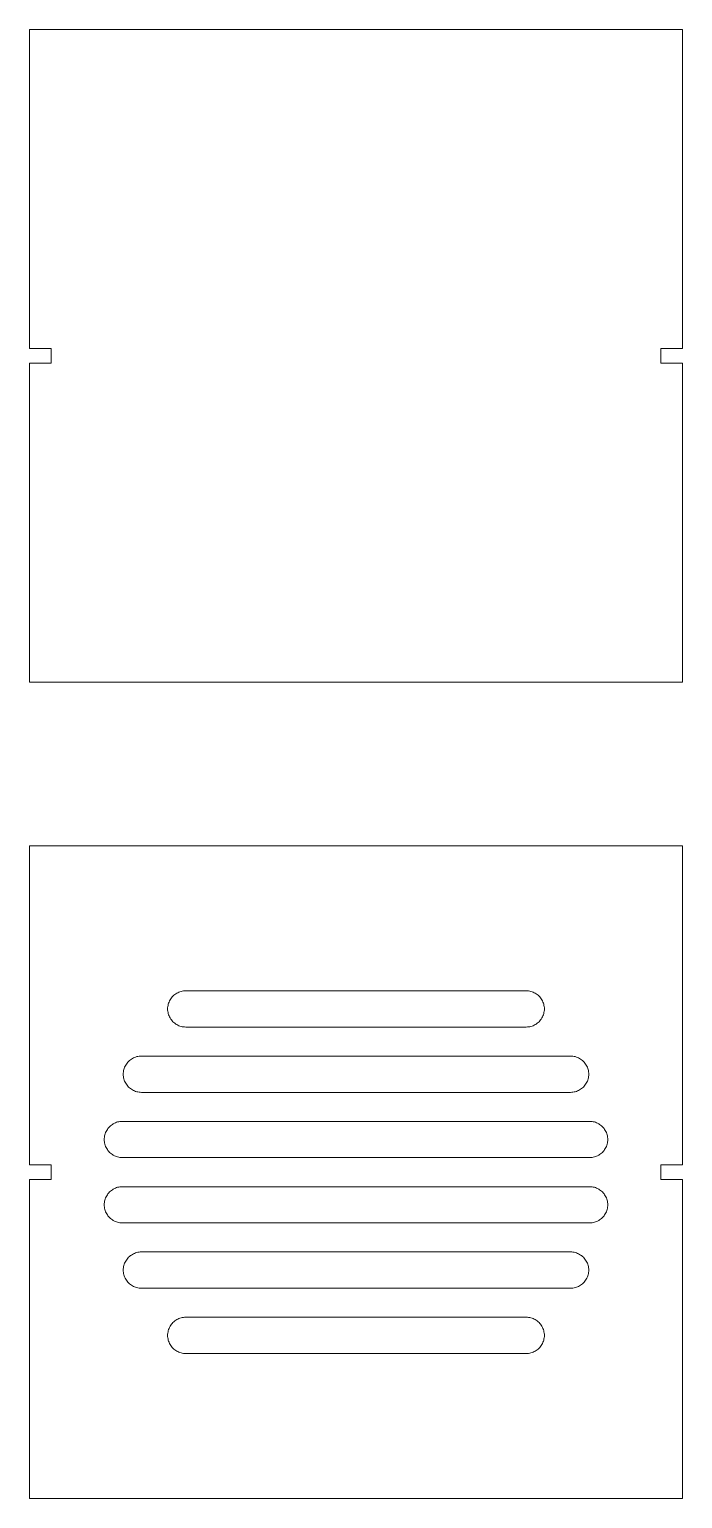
# Model space of a CAD drawing. Header units: inches. Extents: x 63 to 153, y -241 to -38.
import ezdxf

# ---------------------------------------------------------------- set-up
doc = ezdxf.new("R2010")
doc.units = ezdxf.units.IN
doc.header["$MEASUREMENT"] = 0
doc.layers.add('Layer 1', color=7, linetype='Continuous')

# ---------------------------------------------------------------- blocks, each defined once
blk = doc.blocks.new('block 4')
at = {"layer": 'Layer 1', "color": 7, "lineweight": 9, "true_color": 0xffffff}
blk.add_lwpolyline([(62.95, -150.96), (62.95, -194.96)], dxfattribs=at)
blk = doc.blocks.new('block 5')
at = {"layer": 'Layer 1', "color": 7, "lineweight": 9, "true_color": 0xffffff}
blk.add_lwpolyline([(62.95, -194.96), (65.95, -194.96)], dxfattribs=at)
blk = doc.blocks.new('block 6')
at = {"layer": 'Layer 1', "color": 7, "lineweight": 9, "true_color": 0xffffff}
blk.add_lwpolyline([(65.95, -194.96), (65.95, -195.96)], dxfattribs=at)
blk = doc.blocks.new('block 7')
at = {"layer": 'Layer 1', "color": 7, "lineweight": 9, "true_color": 0xffffff}
blk.add_lwpolyline([(65.95, -196.96), (65.95, -195.96)], dxfattribs=at)
blk = doc.blocks.new('block 8')
at = {"layer": 'Layer 1', "color": 7, "lineweight": 9, "true_color": 0xffffff}
blk.add_lwpolyline([(62.95, -196.96), (65.95, -196.96)], dxfattribs=at)
blk = doc.blocks.new('block 9')
at = {"layer": 'Layer 1', "color": 7, "lineweight": 9, "true_color": 0xffffff}
blk.add_lwpolyline([(62.95, -240.96), (62.95, -196.96)], dxfattribs=at)
blk = doc.blocks.new('block 10')
at = {"layer": 'Layer 1', "color": 7, "lineweight": 9, "true_color": 0xffffff}
blk.add_lwpolyline([(62.95, -240.96), (152.95, -240.96)], dxfattribs=at)
blk = doc.blocks.new('block 11')
at = {"layer": 'Layer 1', "color": 7, "lineweight": 9, "true_color": 0xffffff}
blk.add_lwpolyline([(152.95, -240.96), (152.95, -196.96)], dxfattribs=at)
blk = doc.blocks.new('block 12')
at = {"layer": 'Layer 1', "color": 7, "lineweight": 9, "true_color": 0xffffff}
blk.add_lwpolyline([(152.95, -196.96), (149.95, -196.96)], dxfattribs=at)
blk = doc.blocks.new('block 13')
at = {"layer": 'Layer 1', "color": 7, "lineweight": 9, "true_color": 0xffffff}
blk.add_lwpolyline([(149.95, -196.96), (149.95, -195.96)], dxfattribs=at)
blk = doc.blocks.new('block 14')
at = {"layer": 'Layer 1', "color": 7, "lineweight": 9, "true_color": 0xffffff}
blk.add_lwpolyline([(149.95, -194.96), (149.95, -195.96)], dxfattribs=at)
blk = doc.blocks.new('block 15')
at = {"layer": 'Layer 1', "color": 7, "lineweight": 9, "true_color": 0xffffff}
blk.add_lwpolyline([(152.95, -194.96), (149.95, -194.96)], dxfattribs=at)
blk = doc.blocks.new('block 16')
at = {"layer": 'Layer 1', "color": 7, "lineweight": 9, "true_color": 0xffffff}
blk.add_lwpolyline([(152.95, -150.96), (152.95, -194.96)], dxfattribs=at)
blk = doc.blocks.new('block 17')
at = {"layer": 'Layer 1', "color": 7, "lineweight": 9, "true_color": 0xffffff}
blk.add_lwpolyline([(152.95, -150.96), (62.95, -150.96)], dxfattribs=at)
blk = doc.blocks.new('block 18')
at = {"layer": 'Layer 1', "color": 7, "lineweight": 9, "true_color": 0xffffff}
blk.add_lwpolyline([(131.4, -220.96), (84.5, -220.96)], dxfattribs=at)
blk = doc.blocks.new('block 19')
at = {"layer": 'Layer 1', "color": 7, "lineweight": 9, "true_color": 0xffffff}
blk.add_lwpolyline([(84.5, -215.96), (84.33, -215.96), (84.17, -215.98), (84, -216.01), (83.85, -216.04), (83.69, -216.09), (83.54, -216.15), (83.39, -216.22), (83.25, -216.29), (83.11, -216.38), (82.98, -216.47), (82.85, -216.58), (82.73, -216.69), (82.62, -216.81), (82.52, -216.93), (82.42, -217.07), (82.33, -217.21), (82.25, -217.35), (82.19, -217.51), (82.13, -217.66), (82.08, -217.82), (82.05, -217.97), (82.02, -218.13), (82, -218.3), (82, -218.46), (82, -218.62), (82.02, -218.78), (82.05, -218.94), (82.08, -219.1), (82.13, -219.26), (82.19, -219.41), (82.25, -219.56), (82.33, -219.71), (82.42, -219.85), (82.52, -219.98), (82.62, -220.11), (82.73, -220.23), (82.85, -220.34), (82.98, -220.44), (83.11, -220.54), (83.25, -220.62), (83.39, -220.7), (83.54, -220.77), (83.69, -220.82), (83.85, -220.87), (84, -220.91), (84.17, -220.94), (84.33, -220.95), (84.5, -220.96)], dxfattribs=at)
blk = doc.blocks.new('block 20')
at = {"layer": 'Layer 1', "color": 7, "lineweight": 9, "true_color": 0xffffff}
blk.add_lwpolyline([(84.5, -215.96), (131.4, -215.96)], dxfattribs=at)
blk = doc.blocks.new('block 21')
at = {"layer": 'Layer 1', "color": 7, "lineweight": 9, "true_color": 0xffffff}
blk.add_lwpolyline([(131.4, -220.96), (131.57, -220.95), (131.73, -220.94), (131.9, -220.91), (132.05, -220.87), (132.21, -220.82), (132.36, -220.77), (132.51, -220.7), (132.65, -220.62), (132.79, -220.54), (132.92, -220.44), (133.05, -220.34), (133.17, -220.23), (133.28, -220.11), (133.38, -219.98), (133.48, -219.85), (133.57, -219.71), (133.65, -219.56), (133.71, -219.41), (133.77, -219.26), (133.82, -219.1), (133.85, -218.94), (133.88, -218.78), (133.9, -218.62), (133.9, -218.46), (133.9, -218.3), (133.88, -218.13), (133.85, -217.97), (133.82, -217.82), (133.77, -217.66), (133.71, -217.51), (133.65, -217.35), (133.57, -217.21), (133.48, -217.07), (133.38, -216.93), (133.28, -216.81), (133.17, -216.69), (133.05, -216.58), (132.92, -216.47), (132.79, -216.38), (132.65, -216.29), (132.51, -216.22), (132.36, -216.15), (132.21, -216.09), (132.05, -216.04), (131.9, -216.01), (131.73, -215.98), (131.57, -215.96), (131.4, -215.96)], dxfattribs=at)
blk = doc.blocks.new('block 22')
at = {"layer": 'Layer 1', "color": 7, "lineweight": 9, "true_color": 0xffffff}
blk.add_lwpolyline([(78.39, -206.96), (137.51, -206.96)], dxfattribs=at)
blk = doc.blocks.new('block 23')
at = {"layer": 'Layer 1', "color": 7, "lineweight": 9, "true_color": 0xffffff}
blk.add_lwpolyline([(137.51, -211.96), (137.68, -211.95), (137.84, -211.94), (138.01, -211.91), (138.17, -211.87), (138.32, -211.82), (138.47, -211.77), (138.62, -211.7), (138.76, -211.62), (138.9, -211.54), (139.03, -211.44), (139.16, -211.34), (139.28, -211.23), (139.39, -211.11), (139.49, -210.98), (139.59, -210.85), (139.68, -210.71), (139.76, -210.56), (139.83, -210.41), (139.88, -210.26), (139.93, -210.1), (139.97, -209.94), (139.99, -209.78), (140.01, -209.62), (140.01, -209.46), (140.01, -209.3), (139.99, -209.13), (139.97, -208.97), (139.93, -208.82), (139.88, -208.66), (139.83, -208.51), (139.76, -208.35), (139.68, -208.21), (139.59, -208.07), (139.49, -207.93), (139.39, -207.81), (139.28, -207.69), (139.16, -207.58), (139.03, -207.47), (138.9, -207.38), (138.76, -207.29), (138.62, -207.22), (138.47, -207.15), (138.32, -207.09), (138.17, -207.04), (138.01, -207.01), (137.84, -206.98), (137.68, -206.96), (137.51, -206.96)], dxfattribs=at)
blk = doc.blocks.new('block 24')
at = {"layer": 'Layer 1', "color": 7, "lineweight": 9, "true_color": 0xffffff}
blk.add_lwpolyline([(137.51, -211.96), (78.39, -211.96)], dxfattribs=at)
blk = doc.blocks.new('block 25')
at = {"layer": 'Layer 1', "color": 7, "lineweight": 9, "true_color": 0xffffff}
blk.add_lwpolyline([(78.39, -206.96), (78.22, -206.96), (78.06, -206.98), (77.89, -207.01), (77.73, -207.04), (77.58, -207.09), (77.43, -207.15), (77.28, -207.22), (77.14, -207.29), (77, -207.38), (76.87, -207.47), (76.74, -207.58), (76.62, -207.69), (76.51, -207.81), (76.41, -207.93), (76.31, -208.07), (76.22, -208.21), (76.14, -208.35), (76.07, -208.51), (76.02, -208.66), (75.97, -208.82), (75.93, -208.97), (75.91, -209.13), (75.89, -209.3), (75.89, -209.46), (75.89, -209.62), (75.91, -209.78), (75.93, -209.94), (75.97, -210.1), (76.02, -210.26), (76.07, -210.41), (76.14, -210.56), (76.22, -210.71), (76.31, -210.85), (76.41, -210.98), (76.51, -211.11), (76.62, -211.23), (76.74, -211.34), (76.87, -211.44), (77, -211.54), (77.14, -211.62), (77.28, -211.7), (77.43, -211.77), (77.58, -211.82), (77.73, -211.87), (77.89, -211.91), (78.06, -211.94), (78.22, -211.95), (78.39, -211.96)], dxfattribs=at)
blk = doc.blocks.new('block 26')
at = {"layer": 'Layer 1', "color": 7, "lineweight": 9, "true_color": 0xffffff}
blk.add_lwpolyline([(75.76, -197.96), (140.14, -197.96)], dxfattribs=at)
blk = doc.blocks.new('block 27')
at = {"layer": 'Layer 1', "color": 7, "lineweight": 9, "true_color": 0xffffff}
blk.add_lwpolyline([(140.14, -202.96), (140.3, -202.95), (140.47, -202.94), (140.63, -202.91), (140.79, -202.87), (140.94, -202.82), (141.1, -202.77), (141.24, -202.7), (141.39, -202.62), (141.52, -202.54), (141.66, -202.44), (141.78, -202.34), (141.9, -202.23), (142.01, -202.11), (142.12, -201.98), (142.21, -201.85), (142.3, -201.71), (142.38, -201.56), (142.45, -201.41), (142.51, -201.26), (142.55, -201.1), (142.59, -200.94), (142.62, -200.78), (142.63, -200.62), (142.64, -200.46), (142.63, -200.3), (142.62, -200.13), (142.59, -199.97), (142.55, -199.82), (142.51, -199.66), (142.45, -199.51), (142.38, -199.35), (142.3, -199.21), (142.21, -199.07), (142.12, -198.93), (142.01, -198.81), (141.9, -198.69), (141.78, -198.58), (141.66, -198.47), (141.52, -198.38), (141.39, -198.29), (141.24, -198.22), (141.1, -198.15), (140.94, -198.09), (140.79, -198.04), (140.63, -198.01), (140.47, -197.98), (140.3, -197.96), (140.14, -197.96)], dxfattribs=at)
blk = doc.blocks.new('block 28')
at = {"layer": 'Layer 1', "color": 7, "lineweight": 9, "true_color": 0xffffff}
blk.add_lwpolyline([(140.14, -202.96), (75.76, -202.96)], dxfattribs=at)
blk = doc.blocks.new('block 29')
at = {"layer": 'Layer 1', "color": 7, "lineweight": 9, "true_color": 0xffffff}
blk.add_lwpolyline([(75.76, -197.96), (75.6, -197.96), (75.43, -197.98), (75.27, -198.01), (75.11, -198.04), (74.96, -198.09), (74.8, -198.15), (74.66, -198.22), (74.51, -198.29), (74.38, -198.38), (74.24, -198.47), (74.12, -198.58), (74, -198.69), (73.89, -198.81), (73.78, -198.93), (73.69, -199.07), (73.6, -199.21), (73.52, -199.35), (73.45, -199.51), (73.39, -199.66), (73.35, -199.82), (73.31, -199.97), (73.28, -200.13), (73.27, -200.3), (73.26, -200.46), (73.27, -200.62), (73.28, -200.78), (73.31, -200.94), (73.35, -201.1), (73.39, -201.26), (73.45, -201.41), (73.52, -201.56), (73.6, -201.71), (73.69, -201.85), (73.78, -201.98), (73.89, -202.11), (74, -202.23), (74.12, -202.34), (74.24, -202.44), (74.38, -202.54), (74.51, -202.62), (74.66, -202.7), (74.8, -202.77), (74.96, -202.82), (75.11, -202.87), (75.27, -202.91), (75.43, -202.94), (75.6, -202.95), (75.76, -202.96)], dxfattribs=at)
blk = doc.blocks.new('block 30')
at = {"layer": 'Layer 1', "color": 7, "lineweight": 9, "true_color": 0xffffff}
blk.add_lwpolyline([(84.5, -170.96), (84.33, -170.96), (84.17, -170.98), (84, -171.01), (83.85, -171.04), (83.69, -171.09), (83.54, -171.15), (83.39, -171.22), (83.25, -171.29), (83.11, -171.38), (82.98, -171.47), (82.85, -171.58), (82.73, -171.69), (82.62, -171.81), (82.52, -171.93), (82.42, -172.07), (82.33, -172.21), (82.25, -172.35), (82.19, -172.51), (82.13, -172.66), (82.08, -172.82), (82.05, -172.97), (82.02, -173.13), (82, -173.3), (82, -173.46), (82, -173.62), (82.02, -173.78), (82.05, -173.94), (82.08, -174.1), (82.13, -174.26), (82.19, -174.41), (82.25, -174.56), (82.33, -174.71), (82.42, -174.85), (82.52, -174.98), (82.62, -175.11), (82.73, -175.23), (82.85, -175.34), (82.98, -175.44), (83.11, -175.54), (83.25, -175.62), (83.39, -175.7), (83.54, -175.77), (83.69, -175.82), (83.85, -175.87), (84, -175.91), (84.17, -175.94), (84.33, -175.95), (84.5, -175.96)], dxfattribs=at)
blk = doc.blocks.new('block 31')
at = {"layer": 'Layer 1', "color": 7, "lineweight": 9, "true_color": 0xffffff}
blk.add_lwpolyline([(131.4, -170.96), (84.5, -170.96)], dxfattribs=at)
blk = doc.blocks.new('block 32')
at = {"layer": 'Layer 1', "color": 7, "lineweight": 9, "true_color": 0xffffff}
blk.add_lwpolyline([(131.4, -175.96), (131.57, -175.95), (131.73, -175.94), (131.9, -175.91), (132.05, -175.87), (132.21, -175.82), (132.36, -175.77), (132.51, -175.7), (132.65, -175.62), (132.79, -175.54), (132.92, -175.44), (133.05, -175.34), (133.17, -175.23), (133.28, -175.11), (133.38, -174.98), (133.48, -174.85), (133.57, -174.71), (133.65, -174.56), (133.71, -174.41), (133.77, -174.26), (133.82, -174.1), (133.85, -173.94), (133.88, -173.78), (133.9, -173.62), (133.9, -173.46), (133.9, -173.3), (133.88, -173.13), (133.85, -172.97), (133.82, -172.82), (133.77, -172.66), (133.71, -172.51), (133.65, -172.35), (133.57, -172.21), (133.48, -172.07), (133.38, -171.93), (133.28, -171.81), (133.17, -171.69), (133.05, -171.58), (132.92, -171.47), (132.79, -171.38), (132.65, -171.29), (132.51, -171.22), (132.36, -171.15), (132.21, -171.09), (132.05, -171.04), (131.9, -171.01), (131.73, -170.98), (131.57, -170.96), (131.4, -170.96)], dxfattribs=at)
blk = doc.blocks.new('block 33')
at = {"layer": 'Layer 1', "color": 7, "lineweight": 9, "true_color": 0xffffff}
blk.add_lwpolyline([(84.5, -175.96), (131.4, -175.96)], dxfattribs=at)
blk = doc.blocks.new('block 34')
at = {"layer": 'Layer 1', "color": 7, "lineweight": 9, "true_color": 0xffffff}
blk.add_lwpolyline([(78.39, -179.96), (78.22, -179.96), (78.06, -179.98), (77.89, -180.01), (77.73, -180.04), (77.58, -180.09), (77.43, -180.15), (77.28, -180.22), (77.14, -180.29), (77, -180.38), (76.87, -180.47), (76.74, -180.58), (76.62, -180.69), (76.51, -180.81), (76.41, -180.93), (76.31, -181.07), (76.22, -181.21), (76.14, -181.35), (76.07, -181.51), (76.02, -181.66), (75.97, -181.82), (75.93, -181.97), (75.91, -182.13), (75.89, -182.3), (75.89, -182.46), (75.89, -182.62), (75.91, -182.78), (75.93, -182.94), (75.97, -183.1), (76.02, -183.26), (76.07, -183.41), (76.14, -183.56), (76.22, -183.71), (76.31, -183.85), (76.41, -183.98), (76.51, -184.11), (76.62, -184.23), (76.74, -184.34), (76.87, -184.44), (77, -184.54), (77.14, -184.62), (77.28, -184.7), (77.43, -184.77), (77.58, -184.82), (77.73, -184.87), (77.89, -184.91), (78.06, -184.94), (78.22, -184.95), (78.39, -184.96)], dxfattribs=at)
blk = doc.blocks.new('block 35')
at = {"layer": 'Layer 1', "color": 7, "lineweight": 9, "true_color": 0xffffff}
blk.add_lwpolyline([(137.51, -179.96), (78.39, -179.96)], dxfattribs=at)
blk = doc.blocks.new('block 36')
at = {"layer": 'Layer 1', "color": 7, "lineweight": 9, "true_color": 0xffffff}
blk.add_lwpolyline([(137.51, -184.96), (137.68, -184.95), (137.84, -184.94), (138.01, -184.91), (138.17, -184.87), (138.32, -184.82), (138.47, -184.77), (138.62, -184.7), (138.76, -184.62), (138.9, -184.54), (139.03, -184.44), (139.16, -184.34), (139.28, -184.23), (139.39, -184.11), (139.49, -183.98), (139.59, -183.85), (139.68, -183.71), (139.76, -183.56), (139.83, -183.41), (139.88, -183.26), (139.93, -183.1), (139.97, -182.94), (139.99, -182.78), (140.01, -182.62), (140.01, -182.46), (140.01, -182.3), (139.99, -182.13), (139.97, -181.97), (139.93, -181.82), (139.88, -181.66), (139.83, -181.51), (139.76, -181.35), (139.68, -181.21), (139.59, -181.07), (139.49, -180.93), (139.39, -180.81), (139.28, -180.69), (139.16, -180.58), (139.03, -180.47), (138.9, -180.38), (138.76, -180.29), (138.62, -180.22), (138.47, -180.15), (138.32, -180.09), (138.17, -180.04), (138.01, -180.01), (137.84, -179.98), (137.68, -179.96), (137.51, -179.96)], dxfattribs=at)
blk = doc.blocks.new('block 37')
at = {"layer": 'Layer 1', "color": 7, "lineweight": 9, "true_color": 0xffffff}
blk.add_lwpolyline([(78.39, -184.96), (137.51, -184.96)], dxfattribs=at)
blk = doc.blocks.new('block 38')
at = {"layer": 'Layer 1', "color": 7, "lineweight": 9, "true_color": 0xffffff}
blk.add_lwpolyline([(75.76, -188.96), (75.6, -188.96), (75.43, -188.98), (75.27, -189.01), (75.11, -189.04), (74.96, -189.09), (74.8, -189.15), (74.66, -189.22), (74.51, -189.29), (74.38, -189.38), (74.24, -189.47), (74.12, -189.58), (74, -189.69), (73.89, -189.81), (73.78, -189.93), (73.69, -190.07), (73.6, -190.21), (73.52, -190.35), (73.45, -190.51), (73.39, -190.66), (73.35, -190.82), (73.31, -190.97), (73.28, -191.13), (73.27, -191.3), (73.26, -191.46), (73.27, -191.62), (73.28, -191.78), (73.31, -191.94), (73.35, -192.1), (73.39, -192.26), (73.45, -192.41), (73.52, -192.56), (73.6, -192.71), (73.69, -192.85), (73.78, -192.98), (73.89, -193.11), (74, -193.23), (74.12, -193.34), (74.24, -193.44), (74.38, -193.54), (74.51, -193.62), (74.66, -193.7), (74.8, -193.77), (74.96, -193.82), (75.11, -193.87), (75.27, -193.91), (75.43, -193.94), (75.6, -193.95), (75.76, -193.96)], dxfattribs=at)
blk = doc.blocks.new('block 39')
at = {"layer": 'Layer 1', "color": 7, "lineweight": 9, "true_color": 0xffffff}
blk.add_lwpolyline([(140.14, -188.96), (75.76, -188.96)], dxfattribs=at)
blk = doc.blocks.new('block 40')
at = {"layer": 'Layer 1', "color": 7, "lineweight": 9, "true_color": 0xffffff}
blk.add_lwpolyline([(140.14, -193.96), (140.3, -193.95), (140.47, -193.94), (140.63, -193.91), (140.79, -193.87), (140.94, -193.82), (141.1, -193.77), (141.24, -193.7), (141.39, -193.62), (141.52, -193.54), (141.66, -193.44), (141.78, -193.34), (141.9, -193.23), (142.01, -193.11), (142.12, -192.98), (142.21, -192.85), (142.3, -192.71), (142.38, -192.56), (142.45, -192.41), (142.51, -192.26), (142.55, -192.1), (142.59, -191.94), (142.62, -191.78), (142.63, -191.62), (142.64, -191.46), (142.63, -191.3), (142.62, -191.13), (142.59, -190.97), (142.55, -190.82), (142.51, -190.66), (142.45, -190.51), (142.38, -190.35), (142.3, -190.21), (142.21, -190.07), (142.12, -189.93), (142.01, -189.81), (141.9, -189.69), (141.78, -189.58), (141.66, -189.47), (141.52, -189.38), (141.39, -189.29), (141.24, -189.22), (141.1, -189.15), (140.94, -189.09), (140.79, -189.04), (140.63, -189.01), (140.47, -188.98), (140.3, -188.96), (140.14, -188.96)], dxfattribs=at)
blk = doc.blocks.new('block 41')
at = {"layer": 'Layer 1', "color": 7, "lineweight": 9, "true_color": 0xffffff}
blk.add_lwpolyline([(75.76, -193.96), (140.14, -193.96)], dxfattribs=at)
blk = doc.blocks.new('block 3')
at = {"layer": 'Layer 1'}
for name in ['block 4', 'block 17', 'block 16', 'block 30', 'block 31', 'block 32', 'block 33', 'block 34', 'block 35', 'block 36', 'block 37', 'block 38', 'block 39', 'block 40', 'block 41', 'block 5', 'block 6', 'block 7', 'block 14', 'block 15', 'block 13', 'block 8', 'block 9', 'block 29', 'block 26', 'block 27', 'block 12', 'block 11', 'block 28', 'block 25', 'block 22', 'block 23', 'block 24', 'block 19', 'block 20', 'block 21', 'block 18', 'block 10']:
    blk.add_blockref(name, (0, 0), dxfattribs=at)
blk = doc.blocks.new('block 43')
at = {"layer": 'Layer 1', "color": 7, "lineweight": 9, "true_color": 0xffffff}
blk.add_lwpolyline([(62.95, -38.44), (62.95, -82.44)], dxfattribs=at)
blk = doc.blocks.new('block 44')
at = {"layer": 'Layer 1', "color": 7, "lineweight": 9, "true_color": 0xffffff}
blk.add_lwpolyline([(62.95, -82.44), (65.95, -82.44)], dxfattribs=at)
blk = doc.blocks.new('block 45')
at = {"layer": 'Layer 1', "color": 7, "lineweight": 9, "true_color": 0xffffff}
blk.add_lwpolyline([(65.95, -82.44), (65.95, -83.44)], dxfattribs=at)
blk = doc.blocks.new('block 46')
at = {"layer": 'Layer 1', "color": 7, "lineweight": 9, "true_color": 0xffffff}
blk.add_lwpolyline([(65.95, -84.44), (65.95, -83.44)], dxfattribs=at)
blk = doc.blocks.new('block 47')
at = {"layer": 'Layer 1', "color": 7, "lineweight": 9, "true_color": 0xffffff}
blk.add_lwpolyline([(62.95, -84.44), (65.95, -84.44)], dxfattribs=at)
blk = doc.blocks.new('block 48')
at = {"layer": 'Layer 1', "color": 7, "lineweight": 9, "true_color": 0xffffff}
blk.add_lwpolyline([(62.95, -128.44), (62.95, -84.44)], dxfattribs=at)
blk = doc.blocks.new('block 49')
at = {"layer": 'Layer 1', "color": 7, "lineweight": 9, "true_color": 0xffffff}
blk.add_lwpolyline([(62.95, -128.44), (152.95, -128.44)], dxfattribs=at)
blk = doc.blocks.new('block 50')
at = {"layer": 'Layer 1', "color": 7, "lineweight": 9, "true_color": 0xffffff}
blk.add_lwpolyline([(152.95, -128.44), (152.95, -84.44)], dxfattribs=at)
blk = doc.blocks.new('block 51')
at = {"layer": 'Layer 1', "color": 7, "lineweight": 9, "true_color": 0xffffff}
blk.add_lwpolyline([(152.95, -84.44), (149.95, -84.44)], dxfattribs=at)
blk = doc.blocks.new('block 52')
at = {"layer": 'Layer 1', "color": 7, "lineweight": 9, "true_color": 0xffffff}
blk.add_lwpolyline([(149.95, -84.44), (149.95, -83.44)], dxfattribs=at)
blk = doc.blocks.new('block 53')
at = {"layer": 'Layer 1', "color": 7, "lineweight": 9, "true_color": 0xffffff}
blk.add_lwpolyline([(149.95, -82.44), (149.95, -83.44)], dxfattribs=at)
blk = doc.blocks.new('block 54')
at = {"layer": 'Layer 1', "color": 7, "lineweight": 9, "true_color": 0xffffff}
blk.add_lwpolyline([(152.95, -82.44), (149.95, -82.44)], dxfattribs=at)
blk = doc.blocks.new('block 55')
at = {"layer": 'Layer 1', "color": 7, "lineweight": 9, "true_color": 0xffffff}
blk.add_lwpolyline([(152.95, -38.44), (152.95, -82.44)], dxfattribs=at)
blk = doc.blocks.new('block 56')
at = {"layer": 'Layer 1', "color": 7, "lineweight": 9, "true_color": 0xffffff}
blk.add_lwpolyline([(152.95, -38.44), (62.95, -38.44)], dxfattribs=at)
blk = doc.blocks.new('block 42')
at = {"layer": 'Layer 1'}
for name in ['block 43', 'block 56', 'block 55', 'block 44', 'block 45', 'block 53', 'block 54', 'block 47', 'block 48', 'block 46', 'block 52', 'block 51', 'block 50', 'block 49']:
    blk.add_blockref(name, (0, 0), dxfattribs=at)
blk = doc.blocks.new('block 2')
at = {"layer": 'Layer 1'}
for name in ['block 42', 'block 3']:
    blk.add_blockref(name, (0, 0), dxfattribs=at)

msp = doc.modelspace()

# ---------------------------------------------------------------- block references
at = {"layer": 'Layer 1'}
msp.add_blockref('block 2', (0, 0), dxfattribs=at)

doc.saveas('drawing.dxf')
